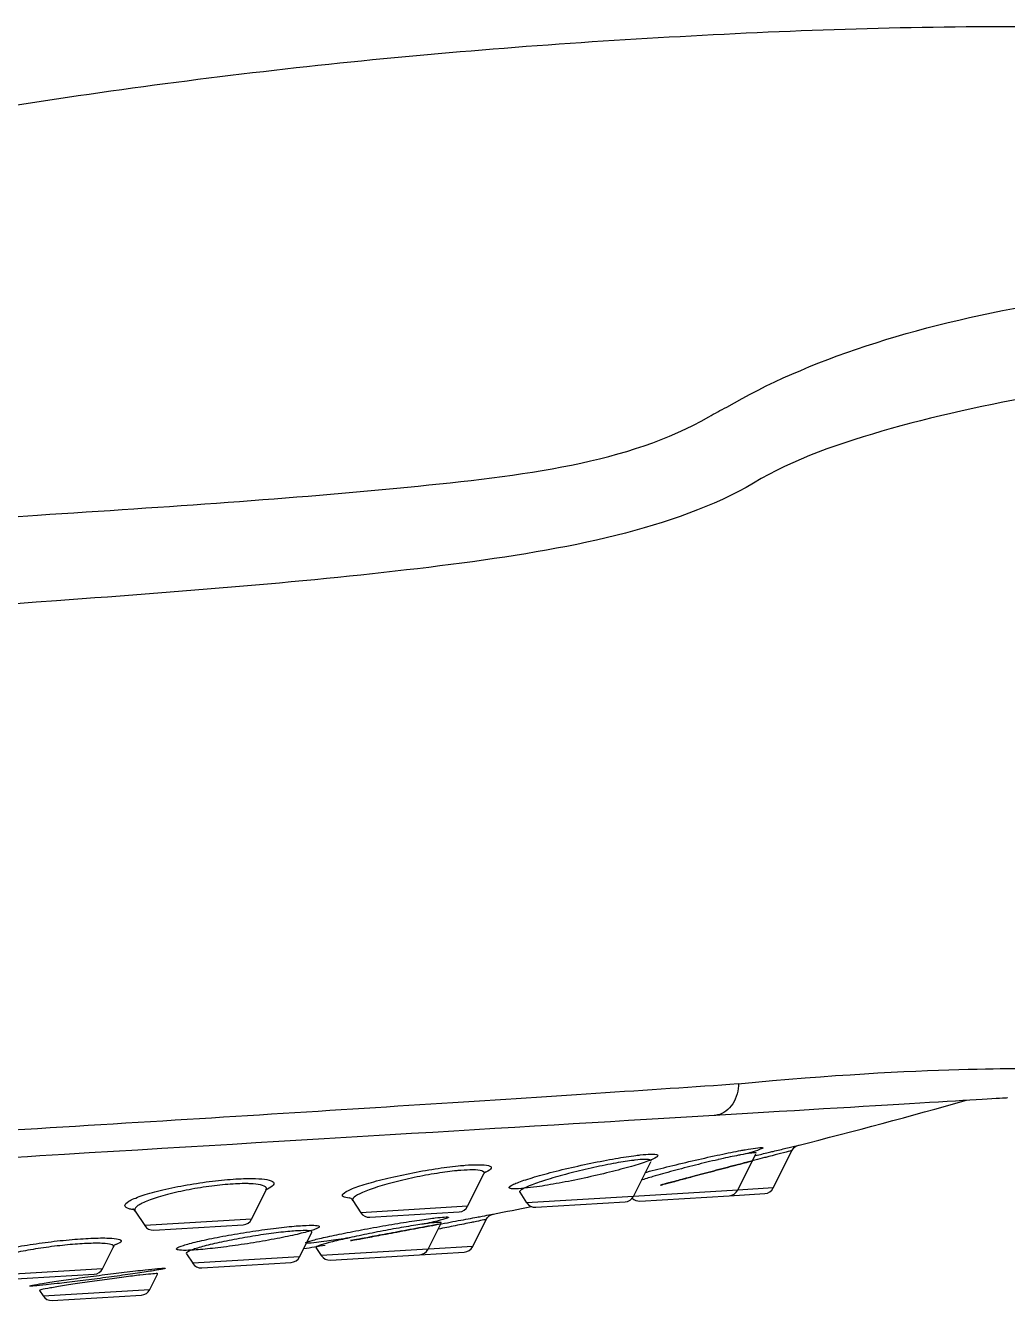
# Model space of a CAD drawing. Extents: x 21390 to 21984, y -2274 to -1854.
# Drawn here: x 21704.49 to 21733.61, y -1991.27 to -1953.47 of the extents above; entities that cross this region are included whole.
import ezdxf

# ---------------------------------------------------------------- set-up
doc = ezdxf.new("R2010")
doc.units = 0
doc.header["$LTSCALE"] = 5
doc.header["$MEASUREMENT"] = 0
doc.layers.add('41', color=7, linetype='CONTINUOUS')

msp = doc.modelspace()

# ---------------------------------------------------------------- linework, layer by layer
at = {"layer": '41', "color": 7, "linetype": 'Continuous'}
for p, q in [((21725.608, -1987.999), (21726.147, -1986.921)), ((21726.663, -1987.935), (21727.212, -1986.837)), ((21722.517, -1988.184), (21723.031, -1987.155)), ((21717.599, -1988.478), (21718.082, -1987.514)), ((21711.19, -1988.863), (21711.62, -1988.004)), ((21714.195, -1988.309), (21714.432, -1988.668)), ((21719.143, -1988.061), (21719.349, -1988.374)), ((21719.618, -1988.508), (21722.267, -1988.349)), ((21722.709, -1988.323), (21725.358, -1988.164)), ((21725.358, -1988.164), (21726.412, -1988.101)), ((21707.74, -1988.624), (21708.023, -1989.052)), ((21714.7, -1988.802), (21717.349, -1988.644)), ((21708.291, -1989.186), (21710.94, -1989.028)), ((21716.426, -1989.751), (21716.815, -1988.974)), ((21717.751, -1989.672), (21718.15, -1988.873)), ((21712.613, -1989.979), (21712.975, -1989.256)), ((21706.77, -1990.33), (21707.093, -1989.684)), ((21709.262, -1989.891), (21709.445, -1990.169)), ((21713.099, -1989.699), (21713.1, -1989.701)), ((21713.1, -1989.701), (21713.259, -1989.941)), ((21713.527, -1990.075), (21716.176, -1989.916)), ((21716.176, -1989.916), (21717.5, -1989.837)), ((21709.714, -1990.303), (21712.362, -1990.145)), ((21703.871, -1990.653), (21706.52, -1990.495)), ((21708.173, -1990.947), (21708.4, -1990.493)), ((21708.4, -1990.493), (21708.401, -1990.492)), ((21704.9, -1990.976), (21705.006, -1991.136)), ((21705.274, -1991.271), (21707.923, -1991.112))]:
    msp.add_line(p, q, dxfattribs=at)
at = {"layer": '41', "color": 3, "linetype": 'Continuous'}
for p, q in [((21725.608, -1987.999), (21722.517, -1988.184)), ((21726.663, -1987.935), (21725.608, -1987.999)), ((21722.517, -1988.184), (21719.349, -1988.374)), ((21717.599, -1988.478), (21714.432, -1988.668)), ((21711.19, -1988.863), (21708.023, -1989.052)), ((21716.426, -1989.751), (21713.259, -1989.941)), ((21717.751, -1989.672), (21716.442, -1989.75)), ((21712.613, -1989.979), (21709.445, -1990.169)), ((21706.77, -1990.33), (21703.603, -1990.519)), ((21705.006, -1991.136), (21708.173, -1990.947))]:
    msp.add_line(p, q, dxfattribs=at)
at = {"layer": '41', "color": 7, "linetype": 'Continuous'}
for centre, radius, start, end in [((21683.556, -1813.343), 178.787, 284.19212, 285.85196), ((21725.34, -1987.864), 0.3, 273.429, 333.429), ((21726.394, -1987.801), 0.3, 273.429, 333.429), ((21719.6, -1988.208), 0.3, 213.429, 273.429), ((21722.249, -1988.05), 0.3, 273.429, 333.429), ((21722.691, -1988.023), 0.3, 225.7937, 273.429), ((21714.682, -1988.503), 0.3, 213.429, 273.429), ((21717.331, -1988.344), 0.3, 273.429, 333.429), ((21683.556, -1813.343), 178.787, 281.22346, 281.59163), ((21708.273, -1988.887), 0.3, 213.429, 273.429), ((21710.922, -1988.728), 0.3, 273.429, 333.429), ((21683.556, -1813.343), 178.787, 279.39322, 279.60063), ((21713.509, -1989.775), 0.3, 213.429, 273.429), ((21716.158, -1989.617), 0.3, 273.429, 333.429), ((21717.482, -1989.537), 0.3, 273.429, 333.429), ((21709.696, -1990.004), 0.3, 213.429, 273.429), ((21712.344, -1989.845), 0.3, 273.429, 333.429), ((21706.502, -1990.195), 0.3, 273.429, 333.429), ((21707.905, -1990.812), 0.3, 273.429, 333.429), ((21705.256, -1990.971), 0.3, 213.429, 273.429)]:
    msp.add_arc(centre, radius, start, end, dxfattribs=at)
at = {"layer": '41', "color": 7, "linetype": 'Continuous', "extrusion": (-0.000946573, -0.000227289, -1)}
msp.add_arc((-21727.477, -1986.963, -20.083), 0.3, 24.1586, 76.4738, dxfattribs=at)
at = {"layer": '41', "color": 7, "linetype": 'Continuous', "extrusion": (0.000465633, 2.79002e-05, -1)}
msp.add_arc((-21718.418, -1989.004, 10.046), 0.3, 25.913, 79.448, dxfattribs=at)
at = {"layer": '41', "color": 7, "linetype": 'Continuous'}
for points, knots in [([(21739.301, -1953.647), (21737.975, -1953.586), (21733.168, -1953.429), (21724.871, -1953.674), (21714.453, -1954.425), (21707.553, -1955.313), (21704.116, -1955.846)], [0, 0, 0, 0, 0.112692, 0.408737, 0.704782, 1, 1, 1, 1]), ([(21725.635, -1984.861), (21725.635, -1984.875), (21725.634, -1984.889), (21725.633, -1984.903), (21725.625, -1985.014), (21725.603, -1985.124), (21725.566, -1985.225), (21725.53, -1985.325), (21725.479, -1985.419), (21725.419, -1985.498), (21725.356, -1985.579), (21725.281, -1985.647), (21725.199, -1985.695), (21725.12, -1985.742), (21725.033, -1985.772), (21724.946, -1985.783), (21724.933, -1985.785), (21724.92, -1985.786), (21724.907, -1985.787)], [0, 0, 0, 0, 0.028811, 0.028811, 0.028811, 0.261252, 0.261252, 0.261252, 0.493694, 0.493694, 0.493694, 0.733453, 0.733453, 0.733453, 0.965909, 0.965909, 0.965909, 1, 1, 1, 1]), ([(21733.609, -1985.265), (21733.609, -1985.265), (21733.609, -1985.265), (21733.602, -1985.266), (21730.343, -1985.461), (21724.907, -1985.787)], [0, 0, 0, 0, 0.000021, 0.000021, 1, 1, 1, 1]), ([(21724.907, -1985.787), (21719.793, -1986.093), (21712.76, -1986.514), (21700.989, -1987.22), (21696.949, -1987.462), (21688.755, -1987.953), (21684.771, -1988.191), (21673.161, -1988.887), (21666.418, -1989.291), (21659.348, -1989.715), (21657.504, -1989.825), (21655.033, -1989.973), (21654.388, -1990.012), (21654.39, -1990.012)], [0, 0, 0, 0, 0.250007, 0.250007, 0.375011, 0.375011, 0.500014, 0.500014, 0.750022, 0.750022, 0.875025, 0.875025, 1, 1, 1, 1]), ([(21726.349, -1986.751), (21726.343, -1986.758), (21726.328, -1986.767), (21726.303, -1986.778), (21726.252, -1986.801), (21726.161, -1986.834), (21726.036, -1986.872), (21725.987, -1986.887), (21725.933, -1986.904), (21725.873, -1986.921)], [0, 0, 0, 0, 0.257008, 0.257008, 0.257008, 0.7894, 0.7894, 0.7894, 1, 1, 1, 1]), ([(21726.131, -1986.975), (21726.265, -1986.943), (21726.394, -1986.912), (21726.513, -1986.884), (21726.563, -1986.872), (21726.61, -1986.86), (21726.656, -1986.849)], [0, 0, 0, 0, 0.710407, 0.710407, 0.710407, 1, 1, 1, 1]), ([(21723.231, -1986.995), (21723.224, -1987.003), (21723.212, -1987.012), (21723.198, -1987.022), (21723.148, -1987.054), (21723.057, -1987.095), (21722.934, -1987.14), (21722.807, -1987.187), (21722.643, -1987.24), (21722.454, -1987.295), (21722.262, -1987.35), (21722.039, -1987.41), (21721.804, -1987.468), (21721.568, -1987.527), (21721.312, -1987.587), (21721.059, -1987.641), (21720.807, -1987.696), (21720.55, -1987.747), (21720.311, -1987.791), (21720.076, -1987.834), (21719.85, -1987.871), (21719.655, -1987.899), (21719.52, -1987.918), (21719.396, -1987.934), (21719.29, -1987.944), (21719.153, -1987.957), (21719.042, -1987.963), (21718.964, -1987.961), (21718.913, -1987.959), (21718.875, -1987.954), (21718.853, -1987.945)], [0, 0, 0, 0, 0.034097, 0.034097, 0.034097, 0.1493, 0.1493, 0.1493, 0.26686, 0.26686, 0.26686, 0.386501, 0.386501, 0.386501, 0.507018, 0.507018, 0.507018, 0.626759, 0.626759, 0.626759, 0.744407, 0.744407, 0.744407, 0.825081, 0.825081, 0.825081, 0.9298, 0.9298, 0.9298, 1, 1, 1, 1]), ([(21718.085, -1987.514), (21718.086, -1987.51), (21718.095, -1987.474), (21718.119, -1987.461), (21718.124, -1987.457), (21718.124, -1987.456)], [0, 0, 0, 0, 0.079693, 0.627972, 1, 1, 1, 1]), ([(21711.625, -1988.004), (21711.635, -1987.982), (21711.65, -1987.951), (21711.655, -1987.946), (21711.655, -1987.946)], [0, 0, 0, 0, 0.541378, 1, 1, 1, 1]), ([(21714.091, -1988.218), (21714.091, -1988.218), (21714.101, -1988.222), (21714.156, -1988.246), (21714.18, -1988.295), (21714.187, -1988.31)], [0, 0, 0, 0, 0.367462, 0.834338, 1, 1, 1, 1]), ([(21707.67, -1988.554), (21707.672, -1988.553), (21707.692, -1988.554), (21707.722, -1988.608), (21707.734, -1988.629)], [0, 0, 0, 0, 0.675919, 1, 1, 1, 1]), ([(21716.809, -1988.999), (21716.797, -1989.001), (21716.785, -1989.003), (21716.773, -1989.005), (21716.542, -1989.048), (21716.298, -1989.094), (21716.061, -1989.138), (21715.822, -1989.182), (21715.584, -1989.226), (21715.366, -1989.267), (21715.148, -1989.307), (21714.944, -1989.345), (21714.772, -1989.377), (21714.655, -1989.399), (21714.55, -1989.419), (21714.462, -1989.435), (21714.341, -1989.457), (21714.249, -1989.474), (21714.193, -1989.485), (21714.135, -1989.496), (21714.115, -1989.499), (21714.135, -1989.496), (21714.154, -1989.492), (21714.214, -1989.481), (21714.31, -1989.463), (21714.405, -1989.446), (21714.538, -1989.421), (21714.698, -1989.391), (21714.859, -1989.361), (21715.051, -1989.326), (21715.259, -1989.287), (21715.469, -1989.248), (21715.7, -1989.205), (21715.934, -1989.161), (21716.171, -1989.117), (21716.416, -1989.072), (21716.65, -1989.028), (21716.885, -1988.984), (21717.116, -1988.942), (21717.322, -1988.903), (21717.528, -1988.865), (21717.716, -1988.83), (21717.87, -1988.801), (21717.897, -1988.796), (21717.923, -1988.791), (21717.949, -1988.786)], [0, 0, 0, 0, 0.004086, 0.004086, 0.004086, 0.082439, 0.082439, 0.082439, 0.161199, 0.161199, 0.161199, 0.239841, 0.239841, 0.239841, 0.292821, 0.292821, 0.292821, 0.365808, 0.365808, 0.365808, 0.442588, 0.442588, 0.442588, 0.518986, 0.518986, 0.518986, 0.59549, 0.59549, 0.59549, 0.67256, 0.67256, 0.67256, 0.750416, 0.750416, 0.750416, 0.828942, 0.828942, 0.828942, 0.907728, 0.907728, 0.907728, 0.986235, 0.986235, 0.986235, 1, 1, 1, 1]), ([(21717.026, -1988.812), (21717.014, -1988.822), (21716.979, -1988.836), (21716.922, -1988.854), (21716.848, -1988.877), (21716.734, -1988.907), (21716.591, -1988.94), (21716.509, -1988.959), (21716.415, -1988.98), (21716.314, -1989.002)], [0, 0, 0, 0, 0.327576, 0.327576, 0.327576, 0.754321, 0.754321, 0.754321, 1, 1, 1, 1]), ([(21713.185, -1989.103), (21713.166, -1989.119), (21713.129, -1989.139), (21713.073, -1989.16), (21712.992, -1989.191), (21712.873, -1989.227), (21712.724, -1989.265), (21712.573, -1989.304), (21712.388, -1989.346), (21712.185, -1989.387), (21711.98, -1989.43), (21711.751, -1989.473), (21711.516, -1989.513), (21711.282, -1989.554), (21711.036, -1989.593), (21710.797, -1989.628), (21710.561, -1989.662), (21710.327, -1989.693), (21710.114, -1989.717), (21709.904, -1989.741), (21709.708, -1989.76), (21709.545, -1989.771), (21709.435, -1989.779), (21709.337, -1989.784), (21709.256, -1989.785), (21709.143, -1989.787), (21709.059, -1989.783), (21709.011, -1989.773), (21708.997, -1989.77), (21708.986, -1989.767), (21708.978, -1989.763)], [0, 0, 0, 0, 0.081111, 0.081111, 0.081111, 0.197626, 0.197626, 0.197626, 0.315192, 0.315192, 0.315192, 0.43323, 0.43323, 0.43323, 0.550934, 0.550934, 0.550934, 0.667646, 0.667646, 0.667646, 0.783157, 0.783157, 0.783157, 0.8605, 0.8605, 0.8605, 0.968596, 0.968596, 0.968596, 1, 1, 1, 1]), ([(21714.081, -1989.416), (21714.055, -1989.42), (21714.03, -1989.424), (21714.005, -1989.428), (21713.789, -1989.462), (21713.588, -1989.492), (21713.419, -1989.515), (21713.304, -1989.53), (21713.202, -1989.543), (21713.116, -1989.552), (21712.999, -1989.565), (21712.91, -1989.572), (21712.857, -1989.572), (21712.827, -1989.572), (21712.808, -1989.57), (21712.8, -1989.566)], [0, 0, 0, 0, 0.036189, 0.036189, 0.036189, 0.345856, 0.345856, 0.345856, 0.554015, 0.554015, 0.554015, 0.840686, 0.840686, 0.840686, 1, 1, 1, 1]), ([(21707.095, -1989.686), (21707.107, -1989.663), (21707.129, -1989.624), (21707.155, -1989.605), (21707.159, -1989.602), (21707.159, -1989.602)], [0, 0, 0, 0, 0.325951, 0.705936, 1, 1, 1, 1]), ([(21708.632, -1990.318), (21708.629, -1990.321), (21708.618, -1990.325), (21708.599, -1990.33), (21708.558, -1990.34), (21708.479, -1990.355), (21708.368, -1990.374), (21708.256, -1990.393), (21708.11, -1990.416), (21707.94, -1990.442), (21707.77, -1990.467), (21707.572, -1990.496), (21707.363, -1990.525), (21707.153, -1990.554), (21706.926, -1990.585), (21706.7, -1990.614), (21706.474, -1990.644), (21706.244, -1990.673), (21706.028, -1990.7), (21705.813, -1990.726), (21705.605, -1990.751), (21705.424, -1990.771), (21705.305, -1990.785), (21705.195, -1990.797), (21705.098, -1990.807), (21704.956, -1990.821), (21704.84, -1990.832), (21704.759, -1990.838), (21704.675, -1990.844), (21704.625, -1990.846), (21704.614, -1990.842), (21704.614, -1990.842), (21704.613, -1990.841), (21704.613, -1990.841)], [0, 0, 0, 0, 0.05054, 0.05054, 0.05054, 0.15945, 0.15945, 0.15945, 0.268682, 0.268682, 0.268682, 0.378302, 0.378302, 0.378302, 0.48821, 0.48821, 0.48821, 0.598178, 0.598178, 0.598178, 0.707949, 0.707949, 0.707949, 0.779397, 0.779397, 0.779397, 0.884977, 0.884977, 0.884977, 0.993847, 0.993847, 0.993847, 1, 1, 1, 1])]:
    msp.add_open_spline(points, degree=3, knots=knots, dxfattribs=at)
at = {"layer": '41', "color": 3, "linetype": 'Continuous'}
for points, knots in [([(21725.285, -1964.781), (21727.655, -1963.389), (21730.878, -1962.353), (21738.036, -1961.122), (21742.109, -1960.977), (21746.187, -1961.298)], [0, 0, 0, 0, 0.5, 0.5, 1, 1, 1, 1]), ([(21746.094, -1963.614), (21744.083, -1963.543), (21742.123, -1963.553), (21738.29, -1963.833), (21736.474, -1964.086), (21733.022, -1964.704), (21731.378, -1965.065), (21728.383, -1965.934), (21727.002, -1966.43), (21725.861, -1967.169)], [0, 0, 0, 0, 0.25, 0.25, 0.5, 0.5, 0.75, 0.75, 1, 1, 1, 1]), ([(21724.751, -1965.069), (21724.924, -1964.969), (21725.102, -1964.872), (21725.285, -1964.781), (21725.285, -1964.781), (21725.285, -1964.781), (21725.285, -1964.781)], [0, 0, 0, 0, 0.999933, 0.999933, 0.999933, 1, 1, 1, 1]), ([(21704.844, -1967.985), (21708.695, -1967.736), (21712.403, -1967.491), (21719.229, -1966.817), (21722.388, -1966.447), (21724.751, -1965.069)], [0, 0, 0, 0, 0.5, 0.5, 1, 1, 1, 1]), ([(21725.861, -1967.169), (21723.41, -1968.479), (21720.268, -1969.057), (21713.277, -1969.929), (21709.485, -1970.23), (21705.402, -1970.525)], [0, 0, 0, 0, 0.5, 0.5, 1, 1, 1, 1]), ([(21652.431, -1971.319), (21652.431, -1971.319), (21652.431, -1971.319), (21652.43, -1971.319), (21652.808, -1971.295), (21654.262, -1971.201), (21655.351, -1971.128), (21658.196, -1970.945), (21659.921, -1970.838), (21663.975, -1970.58), (21666.301, -1970.431), (21671.335, -1970.108), (21674.105, -1969.933), (21679.903, -1969.565), (21682.912, -1969.37), (21692.267, -1968.775), (21698.712, -1968.375), (21704.843, -1967.985)], [0, 0, 0, 0, 0.000083, 0.000083, 0.125072, 0.125072, 0.250062, 0.250062, 0.375052, 0.375052, 0.500041, 0.500041, 0.625031, 0.625031, 0.750021, 0.750021, 1, 1, 1, 1]), ([(21705.402, -1970.525), (21699.048, -1970.985), (21692.333, -1971.457), (21682.572, -1972.152), (21679.429, -1972.377), (21673.365, -1972.803), (21670.47, -1973.005), (21665.204, -1973.371), (21662.769, -1973.539), (21658.529, -1973.825), (21656.723, -1973.944), (21653.745, -1974.144), (21652.607, -1974.223), (21651.085, -1974.325), (21650.69, -1974.351), (21650.692, -1974.351), (21650.692, -1974.351), (21650.692, -1974.351)], [0, 0, 0, 0, 0.25, 0.25, 0.374999, 0.374999, 0.499999, 0.499999, 0.624999, 0.624999, 0.749999, 0.749999, 0.874999, 0.874999, 0.999998, 0.999998, 1, 1, 1, 1]), ([(21725.621, -1984.845), (21731.193, -1984.309), (21734.533, -1984.4), (21734.541, -1984.4), (21734.541, -1984.4), (21734.541, -1984.4)], [0, 0, 0, 0, 0.999963, 0.999963, 1, 1, 1, 1]), ([(21653.362, -1989.264), (21653.362, -1989.264), (21653.362, -1989.264), (21653.364, -1989.264), (21654.034, -1989.223), (21656.58, -1989.069), (21658.477, -1988.955), (21665.741, -1988.52), (21672.668, -1988.108), (21684.574, -1987.396), (21688.659, -1987.151), (21697.061, -1986.645), (21701.199, -1986.393), (21709.24, -1985.899), (21713.048, -1985.662), (21719.973, -1985.22), (21723.055, -1985.018), (21725.621, -1984.842)], [0, 0, 0, 0, 0.00001, 0.00001, 0.125009, 0.125009, 0.250007, 0.250007, 0.500005, 0.500005, 0.625004, 0.625004, 0.750002, 0.750002, 0.875001, 0.875001, 1, 1, 1, 1]), ([(21722.867, -1987.475), (21722.883, -1987.471), (21722.899, -1987.466), (21722.915, -1987.462), (21723.122, -1987.407), (21723.355, -1987.348), (21723.596, -1987.289), (21723.84, -1987.229), (21724.098, -1987.168), (21724.349, -1987.11), (21724.6, -1987.053), (21724.852, -1986.997), (21725.082, -1986.948), (21725.308, -1986.9), (21725.521, -1986.858), (21725.7, -1986.824), (21725.746, -1986.816), (21725.789, -1986.808), (21725.831, -1986.8)], [0, 0, 0, 0, 0.018089, 0.018089, 0.018089, 0.247607, 0.247607, 0.247607, 0.480113, 0.480113, 0.480113, 0.712679, 0.712679, 0.712679, 0.942237, 0.942237, 0.942237, 1, 1, 1, 1]), ([(21726.155, -1986.904), (21726.158, -1986.899), (21726.154, -1986.895), (21726.143, -1986.893), (21726.118, -1986.888), (21726.055, -1986.893), (21725.959, -1986.907), (21725.887, -1986.917), (21725.795, -1986.933), (21725.688, -1986.954)], [0, 0, 0, 0, 0.19484, 0.19484, 0.19484, 0.654593, 0.654593, 0.654593, 1, 1, 1, 1]), ([(21725.831, -1986.8), (21725.95, -1986.779), (21726.052, -1986.762), (21726.132, -1986.751), (21726.238, -1986.737), (21726.309, -1986.732), (21726.337, -1986.736), (21726.352, -1986.739), (21726.356, -1986.744), (21726.349, -1986.751)], [0, 0, 0, 0, 0.332226, 0.332226, 0.332226, 0.774358, 0.774358, 0.774358, 1, 1, 1, 1]), ([(21727.218, -1986.824), (21727.218, -1986.824), (21727.197, -1986.83), (21727.155, -1986.841), (21727.098, -1986.855), (21727.003, -1986.88), (21726.878, -1986.913), (21726.781, -1986.938), (21726.665, -1986.968), (21726.535, -1987.002)], [0, 0, 0, 0, 0.296512, 0.296512, 0.296512, 0.694122, 0.694122, 0.694122, 1, 1, 1, 1]), ([(21726.656, -1986.849), (21726.8, -1986.815), (21726.929, -1986.784), (21727.037, -1986.758), (21727.175, -1986.725), (21727.28, -1986.7), (21727.343, -1986.685), (21727.389, -1986.673), (21727.413, -1986.668), (21727.413, -1986.668)], [0, 0, 0, 0, 0.306051, 0.306051, 0.306051, 0.703675, 0.703675, 0.703675, 1, 1, 1, 1]), ([(21714.097, -1988.235), (21714.013, -1988.228), (21713.951, -1988.215), (21713.917, -1988.197), (21713.874, -1988.175), (21713.872, -1988.144), (21713.909, -1988.106), (21713.946, -1988.068), (21714.026, -1988.023), (21714.141, -1987.974), (21714.259, -1987.924), (21714.415, -1987.869), (21714.599, -1987.813), (21714.785, -1987.757), (21715.003, -1987.698), (21715.236, -1987.642), (21715.469, -1987.587), (21715.723, -1987.532), (21715.976, -1987.483), (21716.226, -1987.435), (21716.483, -1987.391), (21716.725, -1987.355), (21716.961, -1987.32), (21717.19, -1987.292), (21717.39, -1987.273), (21717.435, -1987.269), (21717.479, -1987.265), (21717.522, -1987.261)], [0, 0, 0, 0, 0.09753, 0.09753, 0.09753, 0.218941, 0.218941, 0.218941, 0.342667, 0.342667, 0.342667, 0.468818, 0.468818, 0.468818, 0.596464, 0.596464, 0.596464, 0.723949, 0.723949, 0.723949, 0.849635, 0.849635, 0.849635, 0.972714, 0.972714, 0.972714, 1, 1, 1, 1]), ([(21717.522, -1987.261), (21717.665, -1987.25), (21717.794, -1987.244), (21717.902, -1987.244), (21718.04, -1987.244), (21718.147, -1987.252), (21718.213, -1987.27), (21718.28, -1987.287), (21718.308, -1987.313), (21718.296, -1987.346), (21718.284, -1987.38), (21718.229, -1987.421), (21718.138, -1987.467), (21718.123, -1987.475), (21718.108, -1987.482), (21718.091, -1987.49)], [0, 0, 0, 0, 0.195121, 0.195121, 0.195121, 0.447032, 0.447032, 0.447032, 0.700655, 0.700655, 0.700655, 0.958687, 0.958687, 0.958687, 1, 1, 1, 1]), ([(21718.853, -1987.945), (21718.84, -1987.94), (21718.832, -1987.934), (21718.83, -1987.926), (21718.824, -1987.905), (21718.86, -1987.875), (21718.933, -1987.839), (21719.007, -1987.802), (21719.122, -1987.757), (21719.267, -1987.708), (21719.416, -1987.658), (21719.6, -1987.603), (21719.806, -1987.546), (21720.014, -1987.489), (21720.25, -1987.428), (21720.494, -1987.37), (21720.739, -1987.312), (21720.999, -1987.254), (21721.251, -1987.202), (21721.501, -1987.15), (21721.751, -1987.103), (21721.98, -1987.063), (21722.204, -1987.024), (21722.414, -1986.993), (21722.591, -1986.97), (21722.633, -1986.965), (21722.674, -1986.96), (21722.712, -1986.956)], [0, 0, 0, 0, 0.048058, 0.048058, 0.048058, 0.175359, 0.175359, 0.175359, 0.304823, 0.304823, 0.304823, 0.436929, 0.436929, 0.436929, 0.571046, 0.571046, 0.571046, 0.705615, 0.705615, 0.705615, 0.838801, 0.838801, 0.838801, 0.969386, 0.969386, 0.969386, 1, 1, 1, 1]), ([(21722.569, -1987.109), (21722.534, -1987.114), (21722.498, -1987.118), (21722.46, -1987.123), (21722.304, -1987.144), (21722.119, -1987.174), (21721.922, -1987.21), (21721.918, -1987.211), (21721.915, -1987.212), (21721.911, -1987.212), (21721.706, -1987.251), (21721.482, -1987.297), (21721.259, -1987.347), (21721.033, -1987.397), (21720.803, -1987.454), (21720.586, -1987.51), (21720.37, -1987.567), (21720.162, -1987.625), (21719.979, -1987.682), (21719.799, -1987.737), (21719.638, -1987.791), (21719.51, -1987.84), (21719.384, -1987.887), (21719.286, -1987.931), (21719.223, -1987.968), (21719.162, -1988.003), (21719.133, -1988.033), (21719.139, -1988.054), (21719.14, -1988.055), (21719.14, -1988.057), (21719.141, -1988.059)], [0, 0, 0, 0, 0.03204, 0.03204, 0.03204, 0.166192, 0.166192, 0.166192, 0.168659, 0.168659, 0.168659, 0.307992, 0.307992, 0.307992, 0.448542, 0.448542, 0.448542, 0.588181, 0.588181, 0.588181, 0.725085, 0.725085, 0.725085, 0.858488, 0.858488, 0.858488, 0.988919, 0.988919, 0.988919, 1, 1, 1, 1]), ([(21723.04, -1987.138), (21723.045, -1987.126), (21723.042, -1987.115), (21723.028, -1987.107), (21723.002, -1987.092), (21722.939, -1987.085), (21722.844, -1987.087), (21722.771, -1987.089), (21722.677, -1987.097), (21722.569, -1987.109)], [0, 0, 0, 0, 0.227993, 0.227993, 0.227993, 0.665654, 0.665654, 0.665654, 1, 1, 1, 1]), ([(21722.712, -1986.956), (21722.833, -1986.943), (21722.937, -1986.934), (21723.019, -1986.932), (21723.126, -1986.929), (21723.197, -1986.935), (21723.227, -1986.95), (21723.248, -1986.961), (21723.249, -1986.976), (21723.231, -1986.995)], [0, 0, 0, 0, 0.309901, 0.309901, 0.309901, 0.715524, 0.715524, 0.715524, 1, 1, 1, 1]), ([(21725.688, -1986.954), (21725.651, -1986.961), (21725.611, -1986.969), (21725.57, -1986.977), (21725.412, -1987.009), (21725.225, -1987.049), (21725.026, -1987.095), (21725.022, -1987.096), (21725.018, -1987.097), (21725.014, -1987.098), (21724.809, -1987.145), (21724.584, -1987.199), (21724.36, -1987.255), (21724.137, -1987.311), (21723.908, -1987.37), (21723.692, -1987.429), (21723.48, -1987.486), (21723.276, -1987.544), (21723.095, -1987.597), (21722.967, -1987.635), (21722.848, -1987.671), (21722.744, -1987.704)], [0, 0, 0, 0, 0.050715, 0.050715, 0.050715, 0.248442, 0.248442, 0.248442, 0.252128, 0.252128, 0.252128, 0.456016, 0.456016, 0.456016, 0.659285, 0.659285, 0.659285, 0.859069, 0.859069, 0.859069, 1, 1, 1, 1]), ([(21726.535, -1987.002), (21726.494, -1987.013), (21726.451, -1987.024), (21726.407, -1987.035), (21726.225, -1987.083), (21726.018, -1987.137), (21725.804, -1987.193), (21725.802, -1987.193), (21725.8, -1987.194), (21725.798, -1987.194), (21725.583, -1987.25), (21725.355, -1987.31), (21725.133, -1987.369), (21724.915, -1987.426), (21724.696, -1987.484), (21724.495, -1987.537), (21724.298, -1987.59), (21724.113, -1987.639), (21723.954, -1987.681), (21723.798, -1987.723), (21723.663, -1987.759), (21723.56, -1987.787), (21723.458, -1987.814), (21723.385, -1987.834), (21723.347, -1987.844), (21723.309, -1987.854), (21723.305, -1987.855), (21723.336, -1987.847), (21723.368, -1987.838), (21723.436, -1987.82), (21723.535, -1987.793), (21723.628, -1987.769), (21723.75, -1987.736), (21723.893, -1987.698), (21724.005, -1987.668), (21724.131, -1987.634), (21724.265, -1987.598), (21724.457, -1987.548), (21724.671, -1987.491), (21724.889, -1987.433), (21725.107, -1987.376), (21725.334, -1987.316), (21725.554, -1987.258), (21725.724, -1987.213), (21725.893, -1987.169), (21726.053, -1987.128)], [0, 0, 0, 0, 0.019505, 0.019505, 0.019505, 0.100867, 0.100867, 0.100867, 0.101556, 0.101556, 0.101556, 0.183131, 0.183131, 0.183131, 0.263131, 0.263131, 0.263131, 0.34109, 0.34109, 0.34109, 0.417294, 0.417294, 0.417294, 0.492655, 0.492655, 0.492655, 0.568394, 0.568394, 0.568394, 0.645526, 0.645526, 0.645526, 0.717879, 0.717879, 0.717879, 0.774486, 0.774486, 0.774486, 0.855793, 0.855793, 0.855793, 0.936961, 0.936961, 0.936961, 1, 1, 1, 1]), ([(21707.672, -1988.577), (21707.629, -1988.57), (21707.592, -1988.562), (21707.561, -1988.553), (21707.48, -1988.529), (21707.437, -1988.497), (21707.435, -1988.46), (21707.434, -1988.422), (21707.475, -1988.377), (21707.554, -1988.328), (21707.636, -1988.279), (21707.759, -1988.226), (21707.915, -1988.172), (21708.072, -1988.118), (21708.267, -1988.062), (21708.482, -1988.009), (21708.697, -1987.956), (21708.938, -1987.905), (21709.187, -1987.86), (21709.431, -1987.816), (21709.689, -1987.776), (21709.938, -1987.744), (21710.181, -1987.713), (21710.424, -1987.688), (21710.644, -1987.673), (21710.861, -1987.658), (21711.062, -1987.651), (21711.231, -1987.653), (21711.256, -1987.653), (21711.281, -1987.654), (21711.305, -1987.655)], [0, 0, 0, 0, 0.044073, 0.044073, 0.044073, 0.159244, 0.159244, 0.159244, 0.276662, 0.276662, 0.276662, 0.396197, 0.396197, 0.396197, 0.516704, 0.516704, 0.516704, 0.636541, 0.636541, 0.636541, 0.754332, 0.754332, 0.754332, 0.869662, 0.869662, 0.869662, 0.983242, 0.983242, 0.983242, 1, 1, 1, 1]), ([(21711.305, -1987.655), (21711.441, -1987.659), (21711.556, -1987.669), (21711.644, -1987.685), (21711.748, -1987.704), (21711.815, -1987.731), (21711.842, -1987.765), (21711.869, -1987.799), (21711.855, -1987.841), (21711.8, -1987.886), (21711.757, -1987.922), (21711.688, -1987.961), (21711.596, -1988.002)], [0, 0, 0, 0, 0.228906, 0.228906, 0.228906, 0.501561, 0.501561, 0.501561, 0.779473, 0.779473, 0.779473, 1, 1, 1, 1]), ([(21717.399, -1987.414), (21717.361, -1987.417), (21717.322, -1987.42), (21717.281, -1987.424), (21717.104, -1987.442), (21716.903, -1987.468), (21716.695, -1987.501), (21716.691, -1987.501), (21716.688, -1987.502), (21716.684, -1987.502), (21716.468, -1987.537), (21716.238, -1987.579), (21716.015, -1987.626), (21715.789, -1987.673), (21715.563, -1987.726), (21715.357, -1987.781), (21715.151, -1987.835), (21714.959, -1987.892), (21714.796, -1987.947), (21714.636, -1988.001), (21714.5, -1988.055), (21714.399, -1988.104), (21714.3, -1988.152), (21714.233, -1988.197), (21714.202, -1988.235), (21714.182, -1988.26), (21714.178, -1988.283), (21714.19, -1988.302)], [0, 0, 0, 0, 0.031718, 0.031718, 0.031718, 0.172456, 0.172456, 0.172456, 0.174749, 0.174749, 0.174749, 0.320826, 0.320826, 0.320826, 0.468815, 0.468815, 0.468815, 0.616603, 0.616603, 0.616603, 0.762049, 0.762049, 0.762049, 0.903922, 0.903922, 0.903922, 1, 1, 1, 1]), ([(21718.083, -1987.51), (21718.084, -1987.508), (21718.085, -1987.506), (21718.086, -1987.504), (21718.099, -1987.471), (21718.075, -1987.444), (21718.017, -1987.427), (21717.958, -1987.409), (21717.864, -1987.399), (21717.74, -1987.399), (21717.644, -1987.398), (21717.528, -1987.403), (21717.399, -1987.414)], [0, 0, 0, 0, 0.022014, 0.022014, 0.022014, 0.375941, 0.375941, 0.375941, 0.727618, 0.727618, 0.727618, 1, 1, 1, 1]), ([(21711.152, -1987.809), (21711.131, -1987.808), (21711.109, -1987.807), (21711.086, -1987.807), (21710.938, -1987.804), (21710.761, -1987.809), (21710.57, -1987.822), (21710.567, -1987.822), (21710.564, -1987.823), (21710.561, -1987.823), (21710.363, -1987.837), (21710.146, -1987.86), (21709.927, -1987.889), (21709.704, -1987.92), (21709.474, -1987.958), (21709.256, -1988.001), (21709.035, -1988.045), (21708.82, -1988.094), (21708.63, -1988.145), (21708.44, -1988.197), (21708.269, -1988.251), (21708.132, -1988.304), (21707.996, -1988.357), (21707.889, -1988.41), (21707.821, -1988.458), (21707.753, -1988.506), (21707.72, -1988.55), (21707.725, -1988.589), (21707.726, -1988.598), (21707.729, -1988.607), (21707.735, -1988.616)], [0, 0, 0, 0, 0.01932, 0.01932, 0.01932, 0.148125, 0.148125, 0.148125, 0.150239, 0.150239, 0.150239, 0.283237, 0.283237, 0.283237, 0.419044, 0.419044, 0.419044, 0.557086, 0.557086, 0.557086, 0.695604, 0.695604, 0.695604, 0.832495, 0.832495, 0.832495, 0.966272, 0.966272, 0.966272, 1, 1, 1, 1]), ([(21711.627, -1987.989), (21711.639, -1987.965), (21711.638, -1987.943), (21711.626, -1987.923), (21711.604, -1987.889), (21711.545, -1987.861), (21711.453, -1987.841), (21711.376, -1987.825), (21711.274, -1987.814), (21711.152, -1987.809)], [0, 0, 0, 0, 0.24238, 0.24238, 0.24238, 0.654138, 0.654138, 0.654138, 1, 1, 1, 1]), ([(21716.631, -1988.823), (21716.745, -1988.81), (21716.838, -1988.801), (21716.905, -1988.797), (21716.985, -1988.792), (21717.027, -1988.795), (21717.03, -1988.805), (21717.031, -1988.807), (21717.029, -1988.809), (21717.026, -1988.812)], [0, 0, 0, 0, 0.403687, 0.403687, 0.403687, 0.889467, 0.889467, 0.889467, 1, 1, 1, 1]), ([(21717.949, -1988.786), (21718.065, -1988.765), (21718.16, -1988.747), (21718.229, -1988.734), (21718.311, -1988.719), (21718.356, -1988.711), (21718.361, -1988.71), (21718.361, -1988.71), (21718.361, -1988.71), (21718.361, -1988.71)], [0, 0, 0, 0, 0.438564, 0.438564, 0.438564, 0.968681, 0.968681, 0.968681, 1, 1, 1, 1]), ([(21708.978, -1989.763), (21708.956, -1989.753), (21708.955, -1989.739), (21708.974, -1989.722), (21709.001, -1989.699), (21709.069, -1989.669), (21709.171, -1989.636), (21709.275, -1989.603), (21709.416, -1989.564), (21709.585, -1989.524), (21709.754, -1989.484), (21709.955, -1989.441), (21710.171, -1989.399), (21710.388, -1989.357), (21710.626, -1989.314), (21710.865, -1989.275), (21711.103, -1989.236), (21711.348, -1989.199), (21711.582, -1989.167), (21711.812, -1989.136), (21712.037, -1989.108), (21712.237, -1989.088), (21712.435, -1989.067), (21712.613, -1989.053), (21712.757, -1989.046), (21712.777, -1989.045), (21712.797, -1989.044), (21712.815, -1989.043)], [0, 0, 0, 0, 0.090956, 0.090956, 0.090956, 0.217194, 0.217194, 0.217194, 0.344722, 0.344722, 0.344722, 0.47325, 0.47325, 0.47325, 0.602036, 0.602036, 0.602036, 0.730207, 0.730207, 0.730207, 0.857158, 0.857158, 0.857158, 0.982841, 0.982841, 0.982841, 1, 1, 1, 1]), ([(21712.8, -1989.566), (21712.793, -1989.562), (21712.794, -1989.557), (21712.804, -1989.551), (21712.826, -1989.537), (21712.888, -1989.516), (21712.984, -1989.489), (21713.081, -1989.463), (21713.217, -1989.43), (21713.379, -1989.394), (21713.542, -1989.357), (21713.738, -1989.316), (21713.948, -1989.274), (21714.161, -1989.231), (21714.395, -1989.186), (21714.632, -1989.143), (21714.87, -1989.099), (21715.116, -1989.055), (21715.351, -1989.016), (21715.585, -1988.976), (21715.814, -1988.939), (21716.019, -1988.908), (21716.221, -1988.877), (21716.406, -1988.851), (21716.556, -1988.832), (21716.582, -1988.829), (21716.607, -1988.826), (21716.631, -1988.823)], [0, 0, 0, 0, 0.060988, 0.060988, 0.060988, 0.189721, 0.189721, 0.189721, 0.31945, 0.31945, 0.31945, 0.450504, 0.450504, 0.450504, 0.582652, 0.582652, 0.582652, 0.715171, 0.715171, 0.715171, 0.847159, 0.847159, 0.847159, 0.977941, 0.977941, 0.977941, 1, 1, 1, 1]), ([(21712.815, -1989.043), (21712.931, -1989.038), (21713.024, -1989.039), (21713.088, -1989.045), (21713.163, -1989.051), (21713.2, -1989.065), (21713.198, -1989.084), (21713.197, -1989.09), (21713.193, -1989.096), (21713.185, -1989.103)], [0, 0, 0, 0, 0.398008, 0.398008, 0.398008, 0.861497, 0.861497, 0.861497, 1, 1, 1, 1]), ([(21716.464, -1988.981), (21716.443, -1988.983), (21716.42, -1988.986), (21716.397, -1988.989), (21716.266, -1989.007), (21716.105, -1989.031), (21715.928, -1989.06), (21715.925, -1989.061), (21715.922, -1989.061), (21715.919, -1989.061), (21715.737, -1989.091), (21715.534, -1989.127), (21715.326, -1989.165), (21715.118, -1989.203), (21714.901, -1989.245), (21714.691, -1989.287), (21714.483, -1989.329), (21714.277, -1989.372), (21714.091, -1989.413), (21713.907, -1989.454), (21713.737, -1989.493), (21713.595, -1989.529), (21713.455, -1989.564), (21713.338, -1989.595), (21713.255, -1989.621), (21713.172, -1989.647), (21713.119, -1989.667), (21713.102, -1989.681), (21713.095, -1989.686), (21713.093, -1989.69), (21713.095, -1989.693)], [0, 0, 0, 0, 0.0226, 0.0226, 0.0226, 0.154347, 0.154347, 0.154347, 0.15651, 0.15651, 0.15651, 0.291586, 0.291586, 0.291586, 0.426963, 0.426963, 0.426963, 0.561588, 0.561588, 0.561588, 0.69462, 0.69462, 0.69462, 0.825787, 0.825787, 0.825787, 0.955478, 0.955478, 0.955478, 1, 1, 1, 1]), ([(21716.818, -1988.968), (21716.818, -1988.967), (21716.818, -1988.966), (21716.818, -1988.965), (21716.816, -1988.955), (21716.779, -1988.952), (21716.708, -1988.956), (21716.649, -1988.96), (21716.566, -1988.968), (21716.464, -1988.981)], [0, 0, 0, 0, 0.054347, 0.054347, 0.054347, 0.570823, 0.570823, 0.570823, 1, 1, 1, 1]), ([(21717.783, -1988.944), (21717.76, -1988.949), (21717.736, -1988.953), (21717.712, -1988.958), (21717.576, -1988.986), (21717.41, -1989.019), (21717.228, -1989.056), (21717.227, -1989.056), (21717.226, -1989.056), (21717.225, -1989.057), (21717.07, -1989.088), (21716.901, -1989.122), (21716.727, -1989.157)], [0, 0, 0, 0, 0.086877, 0.086877, 0.086877, 0.578695, 0.578695, 0.578695, 0.581977, 0.581977, 0.581977, 1, 1, 1, 1]), ([(21718.152, -1988.87), (21718.152, -1988.87), (21718.151, -1988.87), (21718.151, -1988.87), (21718.147, -1988.871), (21718.106, -1988.879), (21718.033, -1988.894), (21717.971, -1988.906), (21717.886, -1988.923), (21717.783, -1988.944)], [0, 0, 0, 0, 0.031543, 0.031543, 0.031543, 0.561639, 0.561639, 0.561639, 1, 1, 1, 1]), ([(21703.272, -1990.097), (21703.204, -1990.088), (21703.153, -1990.077), (21703.122, -1990.063), (21703.078, -1990.043), (21703.073, -1990.017), (21703.107, -1989.988), (21703.142, -1989.958), (21703.218, -1989.923), (21703.329, -1989.886), (21703.441, -1989.85), (21703.591, -1989.81), (21703.767, -1989.771), (21703.943, -1989.731), (21704.151, -1989.691), (21704.372, -1989.654), (21704.592, -1989.616), (21704.832, -1989.581), (21705.071, -1989.55), (21705.309, -1989.519), (21705.552, -1989.492), (21705.782, -1989.471), (21706.009, -1989.45), (21706.228, -1989.435), (21706.422, -1989.426), (21706.631, -1989.417), (21706.816, -1989.415), (21706.959, -1989.42)], [0, 0, 0, 0, 0.078929, 0.078929, 0.078929, 0.192252, 0.192252, 0.192252, 0.306696, 0.306696, 0.306696, 0.421962, 0.421962, 0.421962, 0.537346, 0.537346, 0.537346, 0.65208, 0.65208, 0.65208, 0.765682, 0.765682, 0.765682, 0.878184, 0.878184, 0.878184, 1, 1, 1, 1]), ([(21706.779, -1989.578), (21706.769, -1989.578), (21706.758, -1989.577), (21706.748, -1989.577), (21706.627, -1989.572), (21706.477, -1989.573), (21706.308, -1989.581), (21706.306, -1989.581), (21706.304, -1989.581), (21706.303, -1989.581), (21706.131, -1989.588), (21705.936, -1989.602), (21705.734, -1989.622), (21705.53, -1989.641), (21705.314, -1989.666), (21705.104, -1989.696), (21704.891, -1989.725), (21704.679, -1989.759), (21704.485, -1989.795), (21704.29, -1989.83), (21704.108, -1989.869), (21703.953, -1989.907), (21703.8, -1989.945), (21703.669, -1989.984), (21703.573, -1990.02), (21703.477, -1990.055), (21703.413, -1990.089), (21703.384, -1990.119), (21703.367, -1990.138), (21703.363, -1990.155), (21703.372, -1990.17)], [0, 0, 0, 0, 0.010943, 0.010943, 0.010943, 0.137423, 0.137423, 0.137423, 0.138629, 0.138629, 0.138629, 0.267027, 0.267027, 0.267027, 0.396644, 0.396644, 0.396644, 0.527448, 0.527448, 0.527448, 0.658788, 0.658788, 0.658788, 0.789663, 0.789663, 0.789663, 0.919165, 0.919165, 0.919165, 1, 1, 1, 1]), ([(21706.959, -1989.42), (21707.08, -1989.425), (21707.174, -1989.435), (21707.236, -1989.45), (21707.304, -1989.466), (21707.335, -1989.489), (21707.325, -1989.516), (21707.315, -1989.543), (21707.264, -1989.575), (21707.176, -1989.61), (21707.166, -1989.614), (21707.157, -1989.617), (21707.147, -1989.621)], [0, 0, 0, 0, 0.299501, 0.299501, 0.299501, 0.63032, 0.63032, 0.63032, 0.964534, 0.964534, 0.964534, 1, 1, 1, 1]), ([(21712.643, -1989.201), (21712.627, -1989.201), (21712.61, -1989.202), (21712.592, -1989.203), (21712.465, -1989.209), (21712.309, -1989.222), (21712.136, -1989.241), (21712.134, -1989.241), (21712.132, -1989.242), (21712.129, -1989.242), (21711.952, -1989.261), (21711.752, -1989.287), (21711.547, -1989.317), (21711.34, -1989.347), (21711.122, -1989.382), (21710.912, -1989.42), (21710.701, -1989.458), (21710.491, -1989.499), (21710.301, -1989.539), (21710.111, -1989.58), (21709.936, -1989.621), (21709.788, -1989.66), (21709.642, -1989.699), (21709.519, -1989.736), (21709.43, -1989.769), (21709.343, -1989.801), (21709.286, -1989.83), (21709.264, -1989.853), (21709.253, -1989.864), (21709.251, -1989.874), (21709.256, -1989.882)], [0, 0, 0, 0, 0.017789, 0.017789, 0.017789, 0.14633, 0.14633, 0.14633, 0.148063, 0.148063, 0.148063, 0.27966, 0.27966, 0.27966, 0.412401, 0.412401, 0.412401, 0.545554, 0.545554, 0.545554, 0.678089, 0.678089, 0.678089, 0.809133, 0.809133, 0.809133, 0.938339, 0.938339, 0.938339, 1, 1, 1, 1]), ([(21712.977, -1989.251), (21712.978, -1989.249), (21712.979, -1989.247), (21712.979, -1989.245), (21712.983, -1989.225), (21712.95, -1989.211), (21712.885, -1989.204), (21712.829, -1989.198), (21712.746, -1989.197), (21712.643, -1989.201)], [0, 0, 0, 0, 0.051142, 0.051142, 0.051142, 0.56154, 0.56154, 0.56154, 1, 1, 1, 1]), ([(21707.094, -1989.681), (21707.095, -1989.68), (21707.096, -1989.678), (21707.096, -1989.677), (21707.107, -1989.65), (21707.081, -1989.627), (21707.022, -1989.61), (21706.968, -1989.595), (21706.885, -1989.584), (21706.779, -1989.578)], [0, 0, 0, 0, 0.026008, 0.026008, 0.026008, 0.536936, 0.536936, 0.536936, 1, 1, 1, 1]), ([(21708.035, -1990.362), (21708.179, -1990.346), (21708.303, -1990.334), (21708.397, -1990.326), (21708.503, -1990.317), (21708.576, -1990.312), (21708.61, -1990.313), (21708.628, -1990.313), (21708.635, -1990.315), (21708.632, -1990.318)], [0, 0, 0, 0, 0.369027, 0.369027, 0.369027, 0.780156, 0.780156, 0.780156, 1, 1, 1, 1]), ([(21704.613, -1990.841), (21704.607, -1990.837), (21704.635, -1990.829), (21704.695, -1990.816), (21704.759, -1990.803), (21704.861, -1990.785), (21704.992, -1990.764), (21705.123, -1990.742), (21705.288, -1990.717), (21705.472, -1990.69), (21705.657, -1990.663), (21705.867, -1990.634), (21706.084, -1990.604), (21706.301, -1990.575), (21706.532, -1990.544), (21706.757, -1990.515), (21706.983, -1990.486), (21707.209, -1990.458), (21707.416, -1990.433), (21707.645, -1990.405), (21707.858, -1990.381), (21708.035, -1990.362)], [0, 0, 0, 0, 0.132998, 0.132998, 0.132998, 0.274209, 0.274209, 0.274209, 0.415884, 0.415884, 0.415884, 0.558044, 0.558044, 0.558044, 0.700499, 0.700499, 0.700499, 0.842927, 0.842927, 0.842927, 1, 1, 1, 1]), ([(21707.882, -1990.52), (21707.867, -1990.522), (21707.852, -1990.524), (21707.837, -1990.525), (21707.692, -1990.542), (21707.521, -1990.563), (21707.34, -1990.587), (21707.339, -1990.587), (21707.338, -1990.587), (21707.337, -1990.587), (21707.155, -1990.61), (21706.957, -1990.637), (21706.76, -1990.664), (21706.563, -1990.692), (21706.361, -1990.72), (21706.171, -1990.748), (21705.982, -1990.776), (21705.8, -1990.804), (21705.639, -1990.83), (21705.48, -1990.855), (21705.337, -1990.879), (21705.224, -1990.899), (21705.111, -1990.92), (21705.023, -1990.937), (21704.968, -1990.949), (21704.919, -1990.961), (21704.895, -1990.969), (21704.898, -1990.973)], [0, 0, 0, 0, 0.014691, 0.014691, 0.014691, 0.157676, 0.157676, 0.157676, 0.15842, 0.15842, 0.15842, 0.302347, 0.302347, 0.302347, 0.446065, 0.446065, 0.446065, 0.58919, 0.58919, 0.58919, 0.731503, 0.731503, 0.731503, 0.873047, 0.873047, 0.873047, 1, 1, 1, 1]), ([(21708.407, -1990.48), (21708.408, -1990.477), (21708.401, -1990.476), (21708.387, -1990.475), (21708.357, -1990.474), (21708.293, -1990.478), (21708.2, -1990.487), (21708.117, -1990.494), (21708.008, -1990.506), (21707.882, -1990.52)], [0, 0, 0, 0, 0.202692, 0.202692, 0.202692, 0.622903, 0.622903, 0.622903, 1, 1, 1, 1])]:
    msp.add_open_spline(points, degree=3, knots=knots, dxfattribs=at)

doc.saveas('drawing.dxf')
